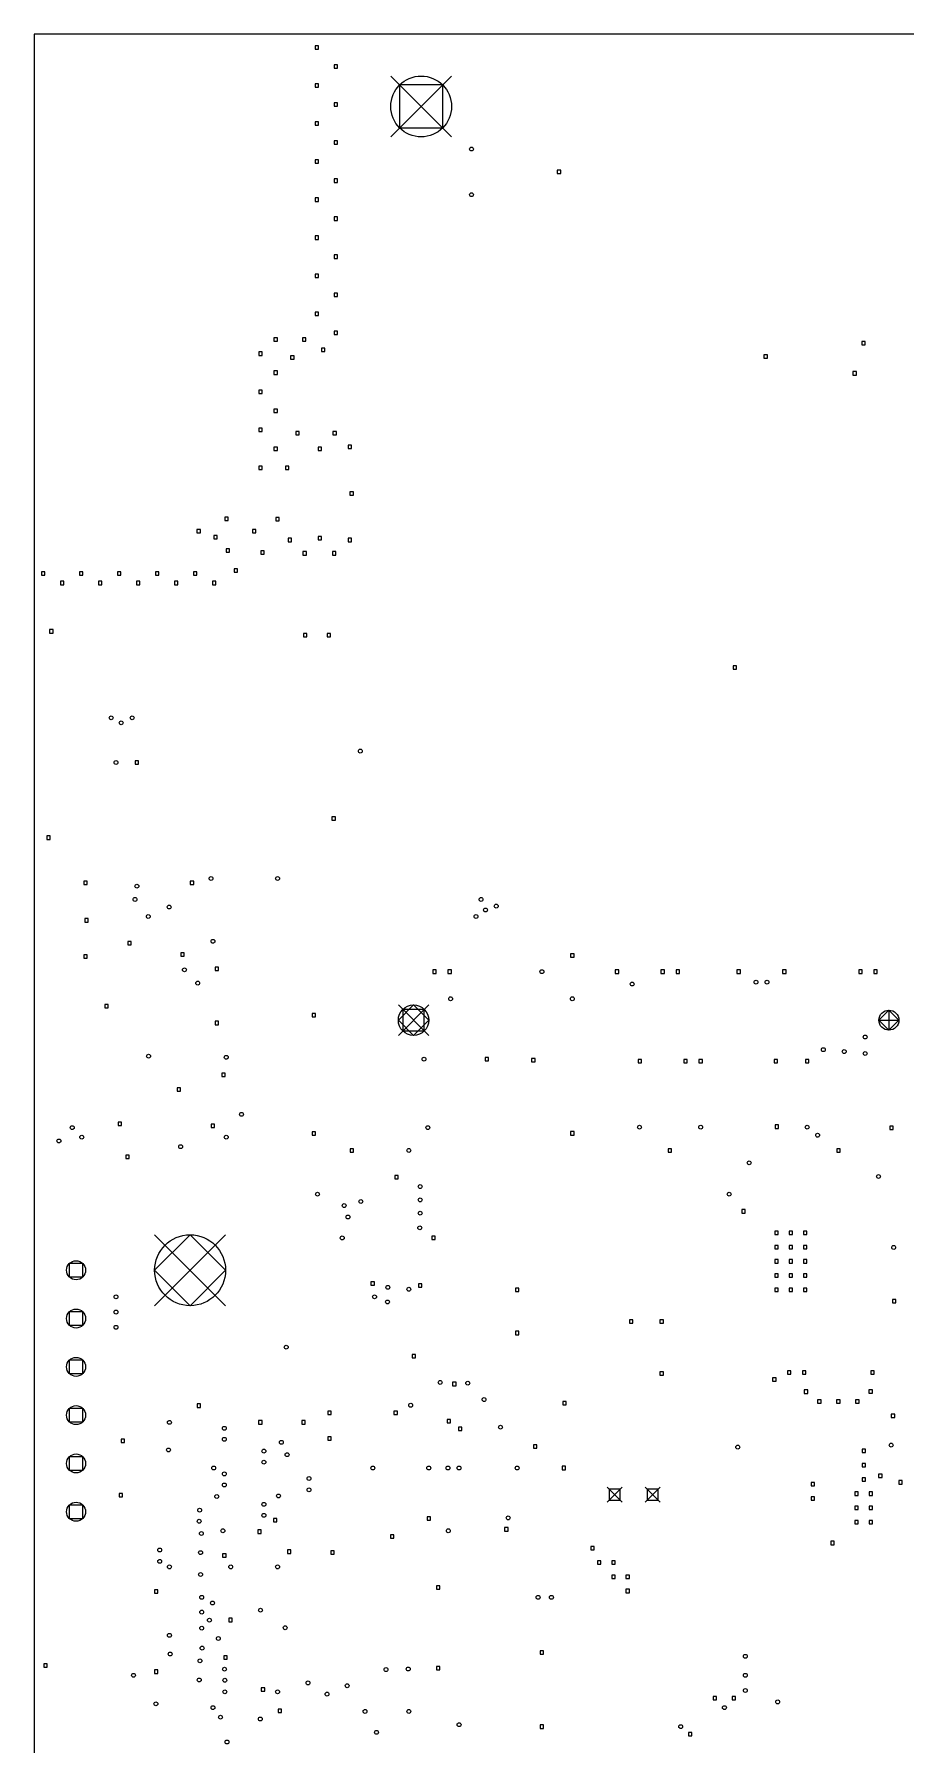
# Model space of a CAD drawing. Extents: x 56 to 177, y -369 to -58.
# Drawn here: x 60 to 105.8, y -148.5 to -58.5 of the extents above; entities that cross this region are included whole.
import ezdxf

# ---------------------------------------------------------------- set-up
doc = ezdxf.new("R2010")
doc.units = 0
doc.header["$MEASUREMENT"] = 0
doc.layers.add('BLACK', color=7, linetype='CONTINUOUS')

msp = doc.modelspace()

# ---------------------------------------------------------------- linework, layer by layer
at = {"layer": 'BLACK', "linetype": 'CONTINUOUS'}
for p, q in [((116.85, -58.5), (60, -58.5)), ((60, -58.5), (60, -232.8)), ((74.9498, -59.1102), (74.7702, -59.1102)), ((74.7702, -59.1102), (74.7702, -59.2898)), ((74.7702, -59.2898), (74.9498, -59.2898)), ((74.9498, -59.2898), (74.9498, -59.1102)), ((75.9498, -60.1102), (75.7702, -60.1102)), ((75.7702, -60.1102), (75.7702, -60.2898)), ((75.9498, -60.2898), (75.9498, -60.1102)), ((74.9498, -61.1102), (74.7702, -61.1102)), ((74.7702, -61.1102), (74.7702, -61.2898)), ((74.9498, -61.2898), (74.9498, -61.1102)), ((75.7702, -60.2898), (75.9498, -60.2898)), ((78.75, -60.7), (81.95, -63.9)), ((81.95, -60.7), (78.75, -63.9)), ((81.4814, -61.1686), (79.2186, -61.1686)), ((79.2186, -61.1686), (79.2186, -63.4314)), ((81.4814, -63.4314), (81.4814, -61.1686)), ((74.7702, -61.2898), (74.9498, -61.2898)), ((75.9498, -62.1102), (75.7702, -62.1102)), ((75.7702, -62.1102), (75.7702, -62.2898)), ((75.7702, -62.2898), (75.9498, -62.2898)), ((75.9498, -62.2898), (75.9498, -62.1102)), ((74.9498, -63.1102), (74.7702, -63.1102)), ((74.7702, -63.1102), (74.7702, -63.2898)), ((74.7702, -63.2898), (74.9498, -63.2898)), ((74.9498, -63.2898), (74.9498, -63.1102)), ((79.2186, -63.4314), (81.4814, -63.4314)), ((75.9498, -64.1102), (75.7702, -64.1102)), ((75.7702, -64.1102), (75.7702, -64.2898)), ((75.7702, -64.2898), (75.9498, -64.2898)), ((75.9498, -64.2898), (75.9498, -64.1102)), ((74.9498, -65.1102), (74.7702, -65.1102)), ((74.7702, -65.1102), (74.7702, -65.2898)), ((74.7702, -65.2898), (74.9498, -65.2898)), ((74.9498, -65.2898), (74.9498, -65.1102)), ((87.6898, -65.6502), (87.5102, -65.6502)), ((87.5102, -65.6502), (87.5102, -65.8298)), ((87.6898, -65.8298), (87.6898, -65.6502)), ((75.9498, -66.1102), (75.7702, -66.1102)), ((75.7702, -66.1102), (75.7702, -66.2898)), ((75.7702, -66.2898), (75.9498, -66.2898)), ((75.9498, -66.2898), (75.9498, -66.1102)), ((87.5102, -65.8298), (87.6898, -65.8298)), ((74.9498, -67.1102), (74.7702, -67.1102)), ((74.7702, -67.1102), (74.7702, -67.2898)), ((74.7702, -67.2898), (74.9498, -67.2898)), ((74.9498, -67.2898), (74.9498, -67.1102)), ((75.9498, -68.1102), (75.7702, -68.1102)), ((75.7702, -68.1102), (75.7702, -68.2898)), ((75.7702, -68.2898), (75.9498, -68.2898)), ((75.9498, -68.2898), (75.9498, -68.1102)), ((74.9498, -69.1102), (74.7702, -69.1102)), ((74.7702, -69.1102), (74.7702, -69.2898)), ((74.9498, -69.2898), (74.9498, -69.1102)), ((74.7702, -69.2898), (74.9498, -69.2898)), ((75.9498, -70.1102), (75.7702, -70.1102)), ((75.7702, -70.1102), (75.7702, -70.2898)), ((75.9498, -70.2898), (75.9498, -70.1102)), ((75.7702, -70.2898), (75.9498, -70.2898)), ((74.9498, -71.1102), (74.7702, -71.1102)), ((74.7702, -71.1102), (74.7702, -71.2898)), ((74.7702, -71.2898), (74.9498, -71.2898)), ((74.9498, -71.2898), (74.9498, -71.1102)), ((75.9498, -72.1102), (75.7702, -72.1102)), ((75.7702, -72.1102), (75.7702, -72.2898)), ((75.7702, -72.2898), (75.9498, -72.2898)), ((75.9498, -72.2898), (75.9498, -72.1102)), ((74.9498, -73.1102), (74.7702, -73.1102)), ((74.7702, -73.1102), (74.7702, -73.2898)), ((74.7702, -73.2898), (74.9498, -73.2898)), ((74.9498, -73.2898), (74.9498, -73.1102)), ((72.7898, -74.4702), (72.6102, -74.4702)), ((72.6102, -74.4702), (72.6102, -74.6498)), ((72.6102, -74.6498), (72.7898, -74.6498)), ((72.7898, -74.6498), (72.7898, -74.4702)), ((74.2898, -74.4702), (74.1102, -74.4702)), ((74.1102, -74.4702), (74.1102, -74.6498)), ((74.1102, -74.6498), (74.2898, -74.6498)), ((74.2898, -74.6498), (74.2898, -74.4702)), ((75.9498, -74.1102), (75.7702, -74.1102)), ((75.7702, -74.1102), (75.7702, -74.2898)), ((75.7702, -74.2898), (75.9498, -74.2898)), ((75.9498, -74.2898), (75.9498, -74.1102)), ((103.702, -74.6602), (103.523, -74.6602)), ((103.523, -74.6602), (103.523, -74.8398)), ((103.702, -74.8398), (103.702, -74.6602)), ((71.9898, -75.2102), (71.8102, -75.2102)), ((71.8102, -75.2102), (71.8102, -75.3898)), ((71.8102, -75.3898), (71.9898, -75.3898)), ((71.9898, -75.3898), (71.9898, -75.2102)), ((73.6648, -75.4102), (73.4852, -75.4102)), ((73.4852, -75.4102), (73.4852, -75.5898)), ((73.6648, -75.5898), (73.6648, -75.4102)), ((75.2898, -75.0102), (75.1102, -75.0102)), ((75.1102, -75.0102), (75.1102, -75.1898)), ((75.1102, -75.1898), (75.2898, -75.1898)), ((75.2898, -75.1898), (75.2898, -75.0102)), ((98.5598, -75.3602), (98.3802, -75.3602)), ((98.3802, -75.3602), (98.3802, -75.5398)), ((98.3802, -75.5398), (98.5598, -75.5398)), ((98.5598, -75.5398), (98.5598, -75.3602)), ((103.523, -74.8398), (103.702, -74.8398)), ((72.7898, -76.2102), (72.6102, -76.2102)), ((72.6102, -76.2102), (72.6102, -76.3898)), ((72.6102, -76.3898), (72.7898, -76.3898)), ((72.7898, -76.3898), (72.7898, -76.2102)), ((73.4852, -75.5898), (73.6648, -75.5898)), ((103.24, -76.2427), (103.06, -76.2427)), ((103.06, -76.2427), (103.06, -76.4223)), ((103.06, -76.4223), (103.24, -76.4223)), ((103.24, -76.4223), (103.24, -76.2427)), ((71.9898, -77.2102), (71.8102, -77.2102)), ((71.8102, -77.2102), (71.8102, -77.3898)), ((71.9898, -77.3898), (71.9898, -77.2102)), ((71.8102, -77.3898), (71.9898, -77.3898)), ((72.7898, -78.2102), (72.6102, -78.2102)), ((72.6102, -78.2102), (72.6102, -78.3898)), ((72.7898, -78.3898), (72.7898, -78.2102)), ((72.6102, -78.3898), (72.7898, -78.3898)), ((71.9898, -79.2102), (71.8102, -79.2102)), ((71.8102, -79.2102), (71.8102, -79.3898)), ((71.8102, -79.3898), (71.9898, -79.3898)), ((71.9898, -79.3898), (71.9898, -79.2102)), ((73.9398, -79.3852), (73.7602, -79.3852)), ((73.7602, -79.3852), (73.7602, -79.5648)), ((73.7602, -79.5648), (73.9398, -79.5648)), ((73.9398, -79.5648), (73.9398, -79.3852)), ((75.8898, -79.3852), (75.7102, -79.3852)), ((75.7102, -79.3852), (75.7102, -79.5648)), ((75.7102, -79.5648), (75.8898, -79.5648)), ((75.8898, -79.5648), (75.8898, -79.3852)), ((72.7898, -80.2102), (72.6102, -80.2102)), ((72.6102, -80.2102), (72.6102, -80.3898)), ((72.6102, -80.3898), (72.7898, -80.3898)), ((72.7898, -80.3898), (72.7898, -80.2102)), ((75.1148, -80.2102), (74.9352, -80.2102)), ((74.9352, -80.2102), (74.9352, -80.3898)), ((74.9352, -80.3898), (75.1148, -80.3898)), ((75.1148, -80.3898), (75.1148, -80.2102)), ((76.6898, -80.1102), (76.5102, -80.1102)), ((76.5102, -80.1102), (76.5102, -80.2898)), ((76.5102, -80.2898), (76.6898, -80.2898)), ((76.6898, -80.2898), (76.6898, -80.1102)), ((71.9898, -81.2102), (71.8102, -81.2102)), ((71.8102, -81.2102), (71.8102, -81.3898)), ((71.8102, -81.3898), (71.9898, -81.3898)), ((71.9898, -81.3898), (71.9898, -81.2102)), ((73.3898, -81.2102), (73.2102, -81.2102)), ((73.2102, -81.2102), (73.2102, -81.3898)), ((73.2102, -81.3898), (73.3898, -81.3898)), ((73.3898, -81.3898), (73.3898, -81.2102)), ((76.7848, -82.5602), (76.6052, -82.5602)), ((76.6052, -82.5602), (76.6052, -82.7398)), ((76.6052, -82.7398), (76.7848, -82.7398)), ((76.7848, -82.7398), (76.7848, -82.5602)), ((68.7398, -84.5472), (68.5602, -84.5472)), ((68.5602, -84.5472), (68.5602, -84.7268)), ((68.7398, -84.7268), (68.7398, -84.5472)), ((70.1998, -83.8972), (70.0202, -83.8972)), ((70.0202, -83.8972), (70.0202, -84.0768)), ((70.0202, -84.0768), (70.1998, -84.0768)), ((70.1998, -84.0768), (70.1998, -83.8972)), ((71.6598, -84.5472), (71.4802, -84.5472)), ((71.4802, -84.5472), (71.4802, -84.7268)), ((71.6598, -84.7268), (71.6598, -84.5472)), ((72.8898, -83.9102), (72.7102, -83.9102)), ((72.7102, -83.9102), (72.7102, -84.0898)), ((72.7102, -84.0898), (72.8898, -84.0898)), ((72.8898, -84.0898), (72.8898, -83.9102)), ((68.5602, -84.7268), (68.7398, -84.7268)), ((69.6248, -84.8602), (69.4452, -84.8602)), ((69.4452, -84.8602), (69.4452, -85.0398)), ((69.4452, -85.0398), (69.6248, -85.0398)), ((69.6248, -85.0398), (69.6248, -84.8602)), ((71.4802, -84.7268), (71.6598, -84.7268)), ((73.5398, -85.0102), (73.3602, -85.0102)), ((73.3602, -85.0102), (73.3602, -85.1898)), ((73.3602, -85.1898), (73.5398, -85.1898)), ((73.5398, -85.1898), (73.5398, -85.0102)), ((75.1148, -84.9102), (74.9352, -84.9102)), ((74.9352, -84.9102), (74.9352, -85.0898)), ((74.9352, -85.0898), (75.1148, -85.0898)), ((75.1148, -85.0898), (75.1148, -84.9102)), ((76.6898, -85.0102), (76.5102, -85.0102)), ((76.5102, -85.0102), (76.5102, -85.1898)), ((76.5102, -85.1898), (76.6898, -85.1898)), ((76.6898, -85.1898), (76.6898, -85.0102)), ((70.2748, -85.5602), (70.0952, -85.5602)), ((70.0952, -85.5602), (70.0952, -85.7398)), ((70.0952, -85.7398), (70.2748, -85.7398)), ((70.2748, -85.7398), (70.2748, -85.5602)), ((72.0998, -85.6702), (71.9202, -85.6702)), ((71.9202, -85.6702), (71.9202, -85.8498)), ((71.9202, -85.8498), (72.0998, -85.8498)), ((72.0998, -85.8498), (72.0998, -85.6702)), ((74.3148, -85.7102), (74.1352, -85.7102)), ((74.1352, -85.7102), (74.1352, -85.8898)), ((74.1352, -85.8898), (74.3148, -85.8898)), ((74.3148, -85.8898), (74.3148, -85.7102)), ((75.8648, -85.7102), (75.6852, -85.7102)), ((75.6852, -85.7102), (75.6852, -85.8898)), ((75.6852, -85.8898), (75.8648, -85.8898)), ((75.8648, -85.8898), (75.8648, -85.7102)), ((60.5598, -86.7702), (60.3802, -86.7702)), ((60.3802, -86.7702), (60.3802, -86.9498)), ((60.3802, -86.9498), (60.5598, -86.9498)), ((60.5598, -86.9498), (60.5598, -86.7702)), ((62.5598, -86.7702), (62.3802, -86.7702)), ((62.3802, -86.7702), (62.3802, -86.9498)), ((62.3802, -86.9498), (62.5598, -86.9498)), ((62.5598, -86.9498), (62.5598, -86.7702)), ((64.5598, -86.7702), (64.3802, -86.7702)), ((64.3802, -86.7702), (64.3802, -86.9498)), ((64.3802, -86.9498), (64.5598, -86.9498)), ((64.5598, -86.9498), (64.5598, -86.7702)), ((66.5598, -86.7702), (66.3802, -86.7702)), ((66.3802, -86.7702), (66.3802, -86.9498)), ((66.3802, -86.9498), (66.5598, -86.9498)), ((66.5598, -86.9498), (66.5598, -86.7702)), ((68.5598, -86.7702), (68.3802, -86.7702)), ((68.3802, -86.7702), (68.3802, -86.9498)), ((68.3802, -86.9498), (68.5598, -86.9498)), ((68.5598, -86.9498), (68.5598, -86.7702)), ((70.6898, -86.6102), (70.5102, -86.6102)), ((70.5102, -86.6102), (70.5102, -86.7898)), ((70.5102, -86.7898), (70.6898, -86.7898)), ((70.6898, -86.7898), (70.6898, -86.6102)), ((61.5598, -87.2702), (61.3802, -87.2702)), ((61.3802, -87.2702), (61.3802, -87.4498)), ((61.3802, -87.4498), (61.5598, -87.4498)), ((61.5598, -87.4498), (61.5598, -87.2702)), ((63.5598, -87.2702), (63.3802, -87.2702)), ((63.3802, -87.2702), (63.3802, -87.4498)), ((63.3802, -87.4498), (63.5598, -87.4498)), ((63.5598, -87.4498), (63.5598, -87.2702)), ((65.5598, -87.2702), (65.3802, -87.2702)), ((65.3802, -87.2702), (65.3802, -87.4498)), ((65.3802, -87.4498), (65.5598, -87.4498)), ((65.5598, -87.4498), (65.5598, -87.2702)), ((67.5598, -87.2702), (67.3802, -87.2702)), ((67.3802, -87.2702), (67.3802, -87.4498)), ((67.3802, -87.4498), (67.5598, -87.4498)), ((67.5598, -87.4498), (67.5598, -87.2702)), ((69.5598, -87.2702), (69.3802, -87.2702)), ((69.3802, -87.2702), (69.3802, -87.4498)), ((69.3802, -87.4498), (69.5598, -87.4498)), ((69.5598, -87.4498), (69.5598, -87.2702)), ((60.9898, -89.8102), (60.8102, -89.8102)), ((60.8102, -89.8102), (60.8102, -89.9898)), ((60.9898, -89.9898), (60.9898, -89.8102)), ((60.8102, -89.9898), (60.9898, -89.9898)), ((74.3398, -90.0102), (74.1602, -90.0102)), ((74.1602, -90.0102), (74.1602, -90.1898)), ((74.1602, -90.1898), (74.3398, -90.1898)), ((74.3398, -90.1898), (74.3398, -90.0102)), ((75.5898, -90.0102), (75.4102, -90.0102)), ((75.4102, -90.0102), (75.4102, -90.1898)), ((75.4102, -90.1898), (75.5898, -90.1898)), ((75.5898, -90.1898), (75.5898, -90.0102)), ((96.9398, -91.7102), (96.7602, -91.7102)), ((96.7602, -91.7102), (96.7602, -91.8898)), ((96.9398, -91.8898), (96.9398, -91.7102)), ((96.7602, -91.8898), (96.9398, -91.8898)), ((65.4898, -96.7102), (65.3102, -96.7102)), ((65.3102, -96.7102), (65.3102, -96.8898)), ((65.3102, -96.8898), (65.4898, -96.8898)), ((65.4898, -96.8898), (65.4898, -96.7102)), ((75.8398, -99.6602), (75.6602, -99.6602)), ((75.6602, -99.6602), (75.6602, -99.8398)), ((75.6602, -99.8398), (75.8398, -99.8398)), ((75.8398, -99.8398), (75.8398, -99.6602)), ((60.8398, -100.66), (60.6602, -100.66)), ((60.6602, -100.66), (60.6602, -100.84)), ((60.8398, -100.84), (60.8398, -100.66)), ((60.6602, -100.84), (60.8398, -100.84)), ((62.7898, -103.039), (62.6102, -103.039)), ((62.6102, -103.039), (62.6102, -103.218)), ((62.6102, -103.218), (62.7898, -103.218)), ((62.7898, -103.218), (62.7898, -103.039)), ((68.3898, -103.039), (68.2102, -103.039)), ((68.2102, -103.039), (68.2102, -103.218)), ((68.2102, -103.218), (68.3898, -103.218)), ((68.3898, -103.218), (68.3898, -103.039)), ((62.8398, -105.01), (62.6602, -105.01)), ((62.6602, -105.01), (62.6602, -105.19)), ((62.6602, -105.19), (62.8398, -105.19)), ((62.8398, -105.19), (62.8398, -105.01)), ((62.7898, -106.91), (62.6102, -106.91)), ((62.6102, -106.91), (62.6102, -107.09)), ((62.7898, -107.09), (62.7898, -106.91)), ((65.1048, -106.21), (64.9252, -106.21)), ((64.9252, -106.21), (64.9252, -106.39)), ((64.9252, -106.39), (65.1048, -106.39)), ((65.1048, -106.39), (65.1048, -106.21)), ((67.8898, -106.81), (67.7102, -106.81)), ((67.7102, -106.81), (67.7102, -106.99)), ((67.7102, -106.99), (67.8898, -106.99)), ((67.8898, -106.99), (67.8898, -106.81)), ((88.3898, -106.863), (88.2102, -106.863)), ((88.2102, -106.863), (88.2102, -107.043)), ((88.2102, -107.043), (88.3898, -107.043)), ((88.3898, -107.043), (88.3898, -106.863)), ((62.6102, -107.09), (62.7898, -107.09)), ((69.6898, -107.56), (69.5102, -107.56)), ((69.5102, -107.56), (69.5102, -107.74)), ((69.5102, -107.74), (69.6898, -107.74)), ((69.6898, -107.74), (69.6898, -107.56)), ((81.1398, -107.71), (80.9602, -107.71)), ((80.9602, -107.71), (80.9602, -107.89)), ((80.9602, -107.89), (81.1398, -107.89)), ((81.1398, -107.89), (81.1398, -107.71)), ((81.9398, -107.71), (81.7602, -107.71)), ((81.7602, -107.71), (81.7602, -107.89)), ((81.7602, -107.89), (81.9398, -107.89)), ((81.9398, -107.89), (81.9398, -107.71)), ((90.7398, -107.71), (90.5602, -107.71)), ((90.5602, -107.71), (90.5602, -107.89)), ((90.5602, -107.89), (90.7398, -107.89)), ((90.7398, -107.89), (90.7398, -107.71)), ((93.1398, -107.71), (92.9602, -107.71)), ((92.9602, -107.71), (92.9602, -107.89)), ((92.9602, -107.89), (93.1398, -107.89)), ((93.1398, -107.89), (93.1398, -107.71)), ((93.9398, -107.71), (93.7602, -107.71)), ((93.7602, -107.71), (93.7602, -107.89)), ((93.7602, -107.89), (93.9398, -107.89)), ((93.9398, -107.89), (93.9398, -107.71)), ((97.1398, -107.71), (96.9602, -107.71)), ((96.9602, -107.71), (96.9602, -107.89)), ((96.9602, -107.89), (97.1398, -107.89)), ((97.1398, -107.89), (97.1398, -107.71)), ((99.5398, -107.71), (99.3602, -107.71)), ((99.3602, -107.71), (99.3602, -107.89)), ((99.3602, -107.89), (99.5398, -107.89)), ((99.5398, -107.89), (99.5398, -107.71)), ((103.54, -107.71), (103.36, -107.71)), ((103.36, -107.71), (103.36, -107.89)), ((103.36, -107.89), (103.54, -107.89)), ((103.54, -107.89), (103.54, -107.71)), ((104.34, -107.71), (104.16, -107.71)), ((104.16, -107.71), (104.16, -107.89)), ((104.16, -107.89), (104.34, -107.89)), ((104.34, -107.89), (104.34, -107.71)), ((63.8898, -109.525), (63.7102, -109.525)), ((63.7102, -109.525), (63.7102, -109.705)), ((63.7102, -109.705), (63.8898, -109.705)), ((63.8898, -109.705), (63.8898, -109.525)), ((79.15, -109.55), (80.75, -111.15)), ((80.75, -109.55), (79.15, -111.15)), ((79.95, -109.55), (79.15, -110.35)), ((80.75, -110.35), (79.95, -109.55)), ((69.6898, -110.41), (69.5102, -110.41)), ((69.5102, -110.41), (69.5102, -110.59)), ((69.5102, -110.59), (69.6898, -110.59)), ((69.6898, -110.59), (69.6898, -110.41)), ((74.7898, -109.998), (74.6102, -109.998)), ((74.6102, -109.998), (74.6102, -110.177)), ((74.6102, -110.177), (74.7898, -110.177)), ((74.7898, -110.177), (74.7898, -109.998)), ((79.15, -110.35), (79.95, -111.15)), ((80.5157, -109.784), (79.3843, -109.784)), ((79.3843, -109.784), (79.3843, -110.916)), ((79.95, -111.15), (80.75, -110.35)), ((80.5157, -110.916), (80.5157, -109.784)), ((104.95, -109.825), (104.425, -110.35)), ((104.425, -110.35), (105.475, -110.35)), ((104.425, -110.35), (104.95, -110.875)), ((104.95, -109.825), (104.95, -110.875)), ((105.475, -110.35), (104.95, -109.825)), ((104.95, -110.875), (105.475, -110.35)), ((79.3843, -110.916), (80.5157, -110.916)), ((83.8898, -112.31), (83.7102, -112.31)), ((83.7102, -112.31), (83.7102, -112.49)), ((83.8898, -112.49), (83.8898, -112.31)), ((86.3398, -112.36), (86.1602, -112.36)), ((86.1602, -112.36), (86.1602, -112.54)), ((86.3398, -112.54), (86.3398, -112.36)), ((91.9398, -112.41), (91.7602, -112.41)), ((91.7602, -112.41), (91.7602, -112.59)), ((91.9398, -112.59), (91.9398, -112.41)), ((94.3398, -112.41), (94.1602, -112.41)), ((94.1602, -112.41), (94.1602, -112.59)), ((94.3398, -112.59), (94.3398, -112.41)), ((95.1398, -112.41), (94.9602, -112.41)), ((94.9602, -112.41), (94.9602, -112.59)), ((95.1398, -112.59), (95.1398, -112.41)), ((99.0898, -112.41), (98.9102, -112.41)), ((98.9102, -112.41), (98.9102, -112.59)), ((99.0898, -112.59), (99.0898, -112.41)), ((100.74, -112.41), (100.56, -112.41)), ((100.56, -112.41), (100.56, -112.59)), ((100.74, -112.59), (100.74, -112.41)), ((70.0464, -113.129), (69.8668, -113.129)), ((69.8668, -113.129), (69.8668, -113.308)), ((69.8668, -113.308), (70.0464, -113.308)), ((70.0464, -113.308), (70.0464, -113.129)), ((83.7102, -112.49), (83.8898, -112.49)), ((86.1602, -112.54), (86.3398, -112.54)), ((91.7602, -112.59), (91.9398, -112.59)), ((94.1602, -112.59), (94.3398, -112.59)), ((94.9602, -112.59), (95.1398, -112.59)), ((98.9102, -112.59), (99.0898, -112.59)), ((100.56, -112.59), (100.74, -112.59)), ((67.6898, -113.91), (67.5102, -113.91)), ((67.5102, -113.91), (67.5102, -114.09)), ((67.5102, -114.09), (67.6898, -114.09)), ((67.6898, -114.09), (67.6898, -113.91)), ((64.5898, -115.71), (64.4102, -115.71)), ((64.4102, -115.71), (64.4102, -115.89)), ((64.4102, -115.89), (64.5898, -115.89)), ((64.5898, -115.89), (64.5898, -115.71)), ((69.4898, -115.81), (69.3102, -115.81)), ((69.3102, -115.81), (69.3102, -115.99)), ((69.3102, -115.99), (69.4898, -115.99)), ((69.4898, -115.99), (69.4898, -115.81)), ((99.1398, -115.86), (98.9602, -115.86)), ((98.9602, -115.86), (98.9602, -116.04)), ((98.9602, -116.04), (99.1398, -116.04)), ((99.1398, -116.04), (99.1398, -115.86)), ((105.175, -115.925), (104.995, -115.925)), ((104.995, -115.925), (104.995, -116.105)), ((105.175, -116.105), (105.175, -115.925)), ((74.7898, -116.223), (74.6102, -116.223)), ((74.6102, -116.223), (74.6102, -116.402)), ((74.6102, -116.402), (74.7898, -116.402)), ((74.7898, -116.402), (74.7898, -116.223)), ((88.3898, -116.21), (88.2102, -116.21)), ((88.2102, -116.21), (88.2102, -116.39)), ((88.2102, -116.39), (88.3898, -116.39)), ((88.3898, -116.39), (88.3898, -116.21)), ((104.995, -116.105), (105.175, -116.105)), ((64.9998, -117.448), (64.8202, -117.448)), ((64.8202, -117.448), (64.8202, -117.627)), ((64.8202, -117.627), (64.9998, -117.627)), ((64.9998, -117.627), (64.9998, -117.448)), ((76.7898, -117.11), (76.6102, -117.11)), ((76.6102, -117.11), (76.6102, -117.29)), ((76.6102, -117.29), (76.7898, -117.29)), ((76.7898, -117.29), (76.7898, -117.11)), ((93.5198, -117.11), (93.3402, -117.11)), ((93.3402, -117.11), (93.3402, -117.29)), ((93.3402, -117.29), (93.5198, -117.29)), ((93.5198, -117.29), (93.5198, -117.11)), ((102.39, -117.11), (102.21, -117.11)), ((102.21, -117.11), (102.21, -117.29)), ((102.39, -117.11), (102.21, -117.11)), ((102.21, -117.11), (102.21, -117.29)), ((102.21, -117.29), (102.39, -117.29)), ((102.21, -117.29), (102.39, -117.29)), ((102.39, -117.29), (102.39, -117.11)), ((102.39, -117.29), (102.39, -117.11)), ((79.1398, -118.51), (78.9602, -118.51)), ((78.9602, -118.51), (78.9602, -118.69)), ((78.9602, -118.69), (79.1398, -118.69)), ((79.1398, -118.69), (79.1398, -118.51)), ((97.3898, -120.31), (97.2102, -120.31)), ((97.2102, -120.31), (97.2102, -120.49)), ((97.2102, -120.49), (97.3898, -120.49)), ((97.3898, -120.49), (97.3898, -120.31)), ((66.335, -121.635), (70.065, -125.365)), ((70.065, -121.635), (66.335, -125.365)), ((68.2, -121.635), (66.335, -123.5)), ((70.065, -123.5), (68.2, -121.635)), ((81.0898, -121.71), (80.9102, -121.71)), ((80.9102, -121.71), (80.9102, -121.89)), ((80.9102, -121.89), (81.0898, -121.89)), ((81.0898, -121.89), (81.0898, -121.71)), ((99.1298, -121.443), (98.9502, -121.443)), ((98.9502, -121.443), (98.9502, -121.622)), ((98.9502, -121.622), (99.1298, -121.622)), ((99.1298, -122.193), (98.9502, -122.193)), ((98.9502, -122.193), (98.9502, -122.372)), ((99.1298, -121.622), (99.1298, -121.443)), ((99.1298, -122.372), (99.1298, -122.193)), ((99.8798, -121.443), (99.7002, -121.443)), ((99.7002, -121.443), (99.7002, -121.622)), ((99.7002, -121.622), (99.8798, -121.622)), ((99.8798, -122.193), (99.7002, -122.193)), ((99.7002, -122.193), (99.7002, -122.372)), ((99.8798, -121.622), (99.8798, -121.443)), ((99.8798, -122.372), (99.8798, -122.193)), ((100.63, -121.443), (100.45, -121.443)), ((100.45, -121.443), (100.45, -121.622)), ((100.45, -121.622), (100.63, -121.622)), ((100.63, -122.193), (100.45, -122.193)), ((100.45, -122.193), (100.45, -122.372)), ((100.63, -121.622), (100.63, -121.443)), ((100.63, -122.372), (100.63, -122.193)), ((62.5536, -123.146), (61.8464, -123.146)), ((61.8464, -123.146), (61.8464, -123.854)), ((62.5536, -123.854), (62.5536, -123.146)), ((98.9502, -122.372), (99.1298, -122.372)), ((99.1298, -122.943), (98.9502, -122.943)), ((98.9502, -122.943), (98.9502, -123.122)), ((98.9502, -123.122), (99.1298, -123.122)), ((99.1298, -123.122), (99.1298, -122.943)), ((99.7002, -122.372), (99.8798, -122.372)), ((99.8798, -122.943), (99.7002, -122.943)), ((99.7002, -122.943), (99.7002, -123.122)), ((99.7002, -123.122), (99.8798, -123.122)), ((99.8798, -123.122), (99.8798, -122.943)), ((100.45, -122.372), (100.63, -122.372)), ((100.63, -122.943), (100.45, -122.943)), ((100.45, -122.943), (100.45, -123.122)), ((100.45, -123.122), (100.63, -123.122)), ((100.63, -123.122), (100.63, -122.943)), ((61.8464, -123.854), (62.5536, -123.854)), ((66.335, -123.5), (68.2, -125.365)), ((68.2, -125.365), (70.065, -123.5)), ((77.8898, -124.11), (77.7102, -124.11)), ((77.7102, -124.11), (77.7102, -124.29)), ((77.8898, -124.29), (77.8898, -124.11)), ((99.1298, -123.693), (98.9502, -123.693)), ((98.9502, -123.693), (98.9502, -123.872)), ((98.9502, -123.872), (99.1298, -123.872)), ((99.1298, -123.872), (99.1298, -123.693)), ((99.8798, -123.693), (99.7002, -123.693)), ((99.7002, -123.693), (99.7002, -123.872)), ((99.7002, -123.872), (99.8798, -123.872)), ((99.8798, -123.872), (99.8798, -123.693)), ((100.63, -123.693), (100.45, -123.693)), ((100.45, -123.693), (100.45, -123.872)), ((100.45, -123.872), (100.63, -123.872)), ((100.63, -123.872), (100.63, -123.693)), ((77.7102, -124.29), (77.8898, -124.29)), ((80.3898, -124.21), (80.2102, -124.21)), ((80.2102, -124.21), (80.2102, -124.39)), ((80.2102, -124.39), (80.3898, -124.39)), ((80.3898, -124.39), (80.3898, -124.21)), ((85.4898, -124.44), (85.3102, -124.44)), ((85.3102, -124.44), (85.3102, -124.62)), ((85.3102, -124.62), (85.4898, -124.62)), ((85.4898, -124.62), (85.4898, -124.44)), ((99.1298, -124.443), (98.9502, -124.443)), ((98.9502, -124.443), (98.9502, -124.622)), ((98.9502, -124.622), (99.1298, -124.622)), ((99.1298, -124.622), (99.1298, -124.443)), ((99.8798, -124.443), (99.7002, -124.443)), ((99.7002, -124.443), (99.7002, -124.622)), ((99.7002, -124.622), (99.8798, -124.622)), ((99.8798, -124.622), (99.8798, -124.443)), ((100.63, -124.443), (100.45, -124.443)), ((100.45, -124.443), (100.45, -124.622)), ((100.45, -124.622), (100.63, -124.622)), ((100.63, -124.622), (100.63, -124.443)), ((105.31, -125.03), (105.13, -125.03)), ((105.13, -125.03), (105.13, -125.21)), ((105.31, -125.21), (105.31, -125.03)), ((62.5536, -125.686), (61.8464, -125.686)), ((61.8464, -125.686), (61.8464, -126.394)), ((62.5536, -126.394), (62.5536, -125.686)), ((105.13, -125.21), (105.31, -125.21)), ((61.8464, -126.394), (62.5536, -126.394)), ((85.4898, -126.71), (85.3102, -126.71)), ((85.3102, -126.71), (85.3102, -126.89)), ((85.4898, -126.89), (85.4898, -126.71)), ((91.4898, -126.11), (91.3102, -126.11)), ((91.3102, -126.11), (91.3102, -126.29)), ((91.3102, -126.29), (91.4898, -126.29)), ((91.4898, -126.29), (91.4898, -126.11)), ((93.0898, -126.11), (92.9102, -126.11)), ((92.9102, -126.11), (92.9102, -126.29)), ((92.9102, -126.29), (93.0898, -126.29)), ((93.0898, -126.29), (93.0898, -126.11)), ((85.3102, -126.89), (85.4898, -126.89)), ((62.5536, -128.226), (61.8464, -128.226)), ((61.8464, -128.226), (61.8464, -128.934)), ((62.5536, -128.934), (62.5536, -128.226)), ((80.0523, -127.925), (79.8727, -127.925)), ((79.8727, -127.925), (79.8727, -128.105)), ((79.8727, -128.105), (80.0523, -128.105)), ((80.0523, -128.105), (80.0523, -127.925)), ((61.8464, -128.934), (62.5536, -128.934)), ((82.1831, -129.39), (82.0035, -129.39)), ((82.0035, -129.39), (82.0035, -129.57)), ((82.1831, -129.57), (82.1831, -129.39)), ((93.0898, -128.845), (92.9102, -128.845)), ((92.9102, -128.845), (92.9102, -129.025)), ((92.9102, -129.025), (93.0898, -129.025)), ((93.0898, -129.025), (93.0898, -128.845)), ((99.0148, -129.16), (98.8352, -129.16)), ((98.8352, -129.16), (98.8352, -129.34)), ((98.8352, -129.34), (99.0148, -129.34)), ((99.0148, -129.34), (99.0148, -129.16)), ((99.7898, -128.785), (99.6102, -128.785)), ((99.6102, -128.785), (99.6102, -128.965)), ((99.6102, -128.965), (99.7898, -128.965)), ((99.7898, -128.965), (99.7898, -128.785)), ((100.58, -128.793), (100.4, -128.793)), ((100.4, -128.793), (100.4, -128.972)), ((100.4, -128.972), (100.58, -128.972)), ((100.58, -128.972), (100.58, -128.793)), ((104.18, -128.793), (104, -128.793)), ((104, -128.793), (104, -128.972)), ((104, -128.972), (104.18, -128.972)), ((104.18, -128.972), (104.18, -128.793)), ((82.0035, -129.57), (82.1831, -129.57)), ((87.9828, -130.405), (87.8032, -130.405)), ((87.8032, -130.405), (87.8032, -130.584)), ((87.9828, -130.584), (87.9828, -130.405)), ((100.68, -129.795), (100.5, -129.795)), ((100.5, -129.795), (100.5, -129.974)), ((100.5, -129.974), (100.68, -129.974)), ((100.68, -129.974), (100.68, -129.795)), ((101.38, -130.31), (101.2, -130.31)), ((101.2, -130.31), (101.2, -130.49)), ((101.38, -130.49), (101.38, -130.31)), ((102.38, -130.31), (102.2, -130.31)), ((102.2, -130.31), (102.2, -130.49)), ((102.38, -130.49), (102.38, -130.31)), ((103.38, -130.31), (103.2, -130.31)), ((103.2, -130.31), (103.2, -130.49)), ((103.38, -130.49), (103.38, -130.31)), ((104.08, -129.793), (103.9, -129.793)), ((103.9, -129.793), (103.9, -129.972)), ((103.9, -129.972), (104.08, -129.972)), ((104.08, -129.972), (104.08, -129.793)), ((62.5536, -130.766), (61.8464, -130.766)), ((61.8464, -130.766), (61.8464, -131.474)), ((62.5536, -131.474), (62.5536, -130.766)), ((68.7498, -130.53), (68.5702, -130.53)), ((68.5702, -130.53), (68.5702, -130.71)), ((68.5702, -130.71), (68.7498, -130.71)), ((68.7498, -130.71), (68.7498, -130.53)), ((75.6223, -130.905), (75.4427, -130.905)), ((75.4427, -130.905), (75.4427, -131.085)), ((75.4427, -131.085), (75.6223, -131.085)), ((75.6223, -131.085), (75.6223, -130.905)), ((79.0973, -130.905), (78.9177, -130.905)), ((78.9177, -130.905), (78.9177, -131.085)), ((78.9177, -131.085), (79.0973, -131.085)), ((79.0973, -131.085), (79.0973, -130.905)), ((87.8032, -130.584), (87.9828, -130.584)), ((101.2, -130.49), (101.38, -130.49)), ((102.2, -130.49), (102.38, -130.49)), ((103.2, -130.49), (103.38, -130.49)), ((105.255, -131.06), (105.075, -131.06)), ((105.075, -131.06), (105.075, -131.24)), ((105.075, -131.24), (105.255, -131.24)), ((105.255, -131.24), (105.255, -131.06)), ((61.8464, -131.474), (62.5536, -131.474)), ((71.9798, -131.41), (71.8002, -131.41)), ((71.8002, -131.41), (71.8002, -131.59)), ((71.8002, -131.59), (71.9798, -131.59)), ((71.9798, -131.59), (71.9798, -131.41)), ((74.2498, -131.41), (74.0702, -131.41)), ((74.0702, -131.41), (74.0702, -131.59)), ((74.0702, -131.59), (74.2498, -131.59)), ((74.2498, -131.59), (74.2498, -131.41)), ((81.8898, -131.35), (81.7102, -131.35)), ((81.7102, -131.35), (81.7102, -131.53)), ((81.7102, -131.53), (81.8898, -131.53)), ((81.8898, -131.53), (81.8898, -131.35)), ((82.4898, -131.75), (82.3102, -131.75)), ((82.3102, -131.75), (82.3102, -131.93)), ((82.3102, -131.93), (82.4898, -131.93)), ((82.4898, -131.93), (82.4898, -131.75)), ((64.7498, -132.38), (64.5702, -132.38)), ((64.5702, -132.38), (64.5702, -132.56)), ((64.5702, -132.56), (64.7498, -132.56)), ((64.7498, -132.56), (64.7498, -132.38)), ((75.6223, -132.255), (75.4427, -132.255)), ((75.4427, -132.255), (75.4427, -132.435)), ((75.4427, -132.435), (75.6223, -132.435)), ((75.6223, -132.435), (75.6223, -132.255)), ((86.4348, -132.68), (86.2552, -132.68)), ((86.2552, -132.68), (86.2552, -132.859)), ((86.2552, -132.859), (86.4348, -132.859)), ((86.4348, -132.859), (86.4348, -132.68)), ((103.715, -132.91), (103.535, -132.91)), ((103.535, -132.91), (103.535, -133.09)), ((103.535, -133.09), (103.715, -133.09)), ((103.715, -133.09), (103.715, -132.91)), ((62.5536, -133.306), (61.8464, -133.306)), ((61.8464, -133.306), (61.8464, -134.014)), ((61.8464, -134.014), (62.5536, -134.014)), ((62.5536, -134.014), (62.5536, -133.306)), ((87.9498, -133.81), (87.7702, -133.81)), ((87.7702, -133.81), (87.7702, -133.99)), ((87.7702, -133.99), (87.9498, -133.99)), ((87.9498, -133.99), (87.9498, -133.81)), ((103.715, -133.66), (103.535, -133.66)), ((103.535, -133.66), (103.535, -133.84)), ((103.535, -133.84), (103.715, -133.84)), ((103.715, -133.84), (103.715, -133.66)), ((90.125, -134.9), (90.925, -135.7)), ((90.925, -134.9), (90.125, -135.7)), ((92.125, -134.9), (92.925, -135.7)), ((92.925, -134.9), (92.125, -135.7)), ((101.037, -134.66), (100.857, -134.66)), ((100.857, -134.66), (100.857, -134.84)), ((100.857, -134.84), (101.037, -134.84)), ((101.037, -134.84), (101.037, -134.66)), ((103.715, -134.41), (103.535, -134.41)), ((103.535, -134.41), (103.535, -134.59)), ((103.535, -134.59), (103.715, -134.59)), ((103.715, -134.59), (103.715, -134.41)), ((104.59, -134.225), (104.41, -134.225)), ((104.41, -134.225), (104.41, -134.405)), ((104.41, -134.405), (104.59, -134.405)), ((104.59, -134.405), (104.59, -134.225)), ((105.65, -134.565), (105.47, -134.565)), ((105.47, -134.565), (105.47, -134.745)), ((105.47, -134.745), (105.65, -134.745)), ((105.65, -134.745), (105.65, -134.565)), ((64.6398, -135.235), (64.4602, -135.235)), ((64.4602, -135.235), (64.4602, -135.415)), ((64.4602, -135.415), (64.6398, -135.415)), ((64.6398, -135.415), (64.6398, -135.235)), ((90.8078, -135.017), (90.2422, -135.017)), ((90.2422, -135.017), (90.2422, -135.583)), ((90.2422, -135.583), (90.8078, -135.583)), ((90.8078, -135.583), (90.8078, -135.017)), ((92.8078, -135.017), (92.2422, -135.017)), ((92.2422, -135.017), (92.2422, -135.583)), ((92.2422, -135.583), (92.8078, -135.583)), ((92.8078, -135.583), (92.8078, -135.017)), ((101.037, -135.41), (100.857, -135.41)), ((100.857, -135.41), (100.857, -135.59)), ((100.857, -135.59), (101.037, -135.59)), ((101.037, -135.59), (101.037, -135.41)), ((103.34, -135.16), (103.16, -135.16)), ((103.16, -135.16), (103.16, -135.34)), ((103.16, -135.34), (103.34, -135.34)), ((103.34, -135.34), (103.34, -135.16)), ((104.09, -135.16), (103.91, -135.16)), ((103.91, -135.16), (103.91, -135.34)), ((103.91, -135.34), (104.09, -135.34)), ((104.09, -135.34), (104.09, -135.16)), ((62.5536, -135.846), (61.8464, -135.846)), ((61.8464, -135.846), (61.8464, -136.554)), ((61.8464, -136.554), (62.5536, -136.554)), ((62.5536, -136.554), (62.5536, -135.846)), ((72.7603, -136.556), (72.5807, -136.556)), ((72.5807, -136.556), (72.5807, -136.735)), ((72.7603, -136.735), (72.7603, -136.556)), ((80.8398, -136.459), (80.6602, -136.459)), ((80.6602, -136.459), (80.6602, -136.638)), ((80.6602, -136.638), (80.8398, -136.638)), ((80.8398, -136.638), (80.8398, -136.459)), ((103.34, -135.91), (103.16, -135.91)), ((103.16, -135.91), (103.16, -136.09)), ((103.16, -136.09), (103.34, -136.09)), ((103.34, -136.66), (103.16, -136.66)), ((103.16, -136.66), (103.16, -136.84)), ((103.34, -136.09), (103.34, -135.91)), ((103.34, -136.84), (103.34, -136.66)), ((104.09, -135.91), (103.91, -135.91)), ((103.91, -135.91), (103.91, -136.09)), ((103.91, -136.09), (104.09, -136.09)), ((104.09, -136.66), (103.91, -136.66)), ((103.91, -136.66), (103.91, -136.84)), ((104.09, -136.09), (104.09, -135.91)), ((104.09, -136.84), (104.09, -136.66)), ((71.9398, -137.158), (71.7602, -137.158)), ((71.7602, -137.158), (71.7602, -137.338)), ((71.7602, -137.338), (71.9398, -137.338)), ((71.9398, -137.338), (71.9398, -137.158)), ((72.5807, -136.735), (72.7603, -136.735)), ((78.9198, -137.41), (78.7402, -137.41)), ((78.7402, -137.41), (78.7402, -137.59)), ((78.7402, -137.59), (78.9198, -137.59)), ((78.9198, -137.59), (78.9198, -137.41)), ((84.9177, -137.035), (84.7381, -137.035)), ((84.7381, -137.035), (84.7381, -137.214)), ((84.7381, -137.214), (84.9177, -137.214)), ((84.9177, -137.214), (84.9177, -137.035)), ((103.16, -136.84), (103.34, -136.84)), ((103.91, -136.84), (104.09, -136.84)), ((70.0898, -138.41), (69.9102, -138.41)), ((69.9102, -138.41), (69.9102, -138.59)), ((70.0898, -138.59), (70.0898, -138.41)), ((73.5048, -138.207), (73.3252, -138.207)), ((73.3252, -138.207), (73.3252, -138.387)), ((73.3252, -138.387), (73.5048, -138.387)), ((73.5048, -138.387), (73.5048, -138.207)), ((75.7737, -138.256), (75.5941, -138.256)), ((75.5941, -138.256), (75.5941, -138.436)), ((75.5941, -138.436), (75.7737, -138.436)), ((75.7737, -138.436), (75.7737, -138.256)), ((89.4523, -138.03), (89.2727, -138.03)), ((89.2727, -138.03), (89.2727, -138.21)), ((89.2727, -138.21), (89.4523, -138.21)), ((89.4523, -138.21), (89.4523, -138.03)), ((102.077, -137.755), (101.898, -137.755)), ((101.898, -137.755), (101.898, -137.935)), ((101.898, -137.935), (102.077, -137.935)), ((102.077, -137.935), (102.077, -137.755)), ((69.9102, -138.59), (70.0898, -138.59)), ((89.8023, -138.78), (89.6227, -138.78)), ((89.6227, -138.78), (89.6227, -138.96)), ((89.6227, -138.96), (89.8023, -138.96)), ((89.8023, -138.96), (89.8023, -138.78)), ((90.5523, -138.78), (90.3727, -138.78)), ((90.3727, -138.78), (90.3727, -138.96)), ((90.3727, -138.96), (90.5523, -138.96)), ((90.5523, -138.96), (90.5523, -138.78)), ((66.4998, -140.3), (66.3202, -140.3)), ((66.3202, -140.3), (66.3202, -140.48)), ((66.4998, -140.48), (66.4998, -140.3)), ((81.3398, -140.09), (81.1602, -140.09)), ((81.1602, -140.09), (81.1602, -140.27)), ((81.1602, -140.27), (81.3398, -140.27)), ((81.3398, -140.27), (81.3398, -140.09)), ((90.5523, -139.53), (90.3727, -139.53)), ((90.3727, -139.53), (90.3727, -139.71)), ((90.3727, -139.71), (90.5523, -139.71)), ((90.5523, -139.71), (90.5523, -139.53)), ((91.3023, -139.53), (91.1227, -139.53)), ((91.1227, -139.53), (91.1227, -139.71)), ((91.1227, -139.71), (91.3023, -139.71)), ((91.3023, -140.28), (91.1227, -140.28)), ((91.1227, -140.28), (91.1227, -140.46)), ((91.3023, -139.71), (91.3023, -139.53)), ((91.3023, -140.46), (91.3023, -140.28)), ((66.3202, -140.48), (66.4998, -140.48)), ((91.1227, -140.46), (91.3023, -140.46)), ((70.4167, -141.803), (70.2371, -141.803)), ((70.2371, -141.803), (70.2371, -141.983)), ((70.2371, -141.983), (70.4167, -141.983)), ((70.4167, -141.983), (70.4167, -141.803)), ((70.1475, -143.779), (69.9679, -143.779)), ((69.9679, -143.779), (69.9679, -143.958)), ((70.1475, -143.958), (70.1475, -143.779)), ((86.7898, -143.51), (86.6102, -143.51)), ((86.6102, -143.51), (86.6102, -143.69)), ((86.6102, -143.69), (86.7898, -143.69)), ((86.7898, -143.69), (86.7898, -143.51)), ((60.6898, -144.195), (60.5102, -144.195)), ((60.5102, -144.195), (60.5102, -144.375)), ((60.5102, -144.375), (60.6898, -144.375)), ((60.6898, -144.375), (60.6898, -144.195)), ((66.4998, -144.52), (66.3202, -144.52)), ((66.3202, -144.52), (66.3202, -144.7)), ((66.3202, -144.7), (66.4998, -144.7)), ((66.4998, -144.7), (66.4998, -144.52)), ((69.9679, -143.958), (70.1475, -143.958)), ((81.3398, -144.33), (81.1602, -144.33)), ((81.1602, -144.33), (81.1602, -144.51)), ((81.1602, -144.51), (81.3398, -144.51)), ((81.3398, -144.51), (81.3398, -144.33)), ((72.1232, -145.455), (71.9436, -145.455)), ((71.9436, -145.455), (71.9436, -145.634)), ((71.9436, -145.634), (72.1232, -145.634)), ((72.1232, -145.634), (72.1232, -145.455)), ((73.0016, -146.581), (72.822, -146.581)), ((72.822, -146.581), (72.822, -146.761)), ((73.0016, -146.761), (73.0016, -146.581)), ((95.8898, -145.91), (95.7102, -145.91)), ((95.7102, -145.91), (95.7102, -146.09)), ((95.7102, -146.09), (95.8898, -146.09)), ((95.8898, -146.09), (95.8898, -145.91)), ((96.8898, -145.91), (96.7102, -145.91)), ((96.7102, -145.91), (96.7102, -146.09)), ((96.7102, -146.09), (96.8898, -146.09)), ((96.8898, -146.09), (96.8898, -145.91)), ((72.822, -146.761), (73.0016, -146.761)), ((86.7898, -147.41), (86.6102, -147.41)), ((86.6102, -147.41), (86.6102, -147.59)), ((86.7898, -147.59), (86.7898, -147.41)), ((86.6102, -147.59), (86.7898, -147.59)), ((94.5898, -147.81), (94.4102, -147.81)), ((94.4102, -147.81), (94.4102, -147.99)), ((94.4102, -147.99), (94.5898, -147.99)), ((94.5898, -147.99), (94.5898, -147.81))]:
    msp.add_line(p, q, dxfattribs=at)
at = {"layer": 'BLACK'}
for centre, radius in [((80.35, -62.3), 1.6), ((83, -64.54), 0.1016), ((83, -66.94), 0.1016), ((64.05, -94.45), 0.1016), ((65.15, -94.45), 0.1016), ((64.5725, -94.7113), 0.1016), ((77.15, -96.2), 0.1016), ((64.3, -96.8), 0.1016), ((65.4, -103.3), 0.1016), ((69.3, -102.9), 0.1016), ((72.8, -102.9), 0.1016), ((65.3, -104), 0.1016), ((67.1, -104.4), 0.1016), ((83.5, -104), 0.1016), ((84.3, -104.35), 0.1016), ((66, -104.9), 0.1016), ((83.2346, -104.9), 0.1016), ((83.7364, -104.554), 0.1016), ((83.7364, -104.554), 0.1016), ((69.4, -106.2), 0.1016), ((67.9, -107.7), 0.1016), ((86.7, -107.8), 0.1016), ((68.6, -108.4), 0.1016), ((91.45, -108.45), 0.1016), ((97.9604, -108.35), 0.1016), ((98.5396, -108.35), 0.1016), ((79.95, -110.35), 0.8), ((81.9, -109.223), 0.1016), ((88.3, -109.223), 0.1016), ((104.95, -110.35), 0.525), ((103.7, -111.235), 0.1016), ((66.015, -112.24), 0.1016), ((70.1, -112.3), 0.1016), ((80.5, -112.4), 0.1016), ((101.5, -111.9), 0.1016), ((102.6, -112), 0.1016), ((103.7, -112.1), 0.1016), ((62, -116), 0.1016), ((70.9, -115.3), 0.1016), ((80.7, -116), 0.1016), ((91.8334, -115.977), 0.1016), ((95.05, -115.977), 0.1016), ((100.65, -115.977), 0.1016), ((61.3, -116.7), 0.1016), ((62.5, -116.5), 0.1016), ((67.7, -117), 0.1016), ((70.1, -116.5), 0.1016), ((101.2, -116.4), 0.1016), ((79.7, -117.2), 0.1016), ((97.6, -117.85), 0.1016), ((104.4, -118.57), 0.1016), ((74.9, -119.5), 0.1016), ((80.3, -119.1), 0.1016), ((96.55, -119.5), 0.1016), ((76.3, -120.1), 0.1016), ((77.175, -119.885), 0.1016), ((80.3, -119.8), 0.1016), ((80.3, -120.5), 0.1016), ((76.5, -120.7), 0.1016), ((80.2767, -121.271), 0.1016), ((68.2, -123.5), 1.865), ((76.2, -121.8), 0.1016), ((105.2, -122.3), 0.1016), ((62.2, -123.5), 0.5), ((64.3, -124.9), 0.1016), ((77.9, -124.9), 0.1016), ((78.6, -124.4), 0.1016), ((79.7, -124.5), 0.1016), ((62.2, -126.04), 0.5), ((64.3, -125.7), 0.1016), ((78.5802, -125.167), 0.1016), ((64.3, -126.5), 0.1016), ((73.254, -127.544), 0.1016), ((62.2, -128.58), 0.5), ((81.35, -129.4), 0.1016), ((82.8, -129.44), 0.1016), ((83.6572, -130.3), 0.1016), ((62.2, -131.12), 0.5), ((79.8, -130.6), 0.1016), ((67.11, -131.5), 0.1016), ((70, -131.81), 0.1016), ((84.5229, -131.751), 0.1016), ((67.06, -132.95), 0.1016), ((70, -132.39), 0.1016), ((72.08, -133.01), 0.1016), ((73, -132.55), 0.1016), ((73.3, -133.2), 0.1016), ((97, -132.8), 0.1016), ((105.067, -132.695), 0.1016), ((62.2, -133.66), 0.5), ((69.44, -133.9), 0.1016), ((72.08, -133.59), 0.1016), ((77.8075, -133.9), 0.1016), ((80.75, -133.9), 0.1016), ((81.7586, -133.9), 0.1016), ((82.3428, -133.9), 0.1016), ((85.4, -133.9), 0.1016), ((70, -134.21), 0.1016), ((70, -134.79), 0.1016), ((74.45, -134.45), 0.1016), ((62.2, -136.2), 0.5), ((69.6, -135.4), 0.1016), ((72.08, -135.81), 0.1016), ((72.85, -135.37), 0.1016), ((74.45, -135.05), 0.1016), ((68.6741, -136.7), 0.1016), ((68.7, -136.116), 0.1016), ((72.08, -136.39), 0.1016), ((84.9271, -136.523), 0.1016), ((68.7925, -137.344), 0.1016), ((69.9229, -137.2), 0.1016), ((81.7779, -137.2), 0.1016), ((66.6, -138.211), 0.1016), ((68.75, -138.35), 0.1016), ((66.6, -138.81), 0.1016), ((67.11, -139.1), 0.1016), ((68.75, -139.499), 0.1016), ((70.3344, -139.1), 0.1016), ((72.8, -139.1), 0.1016), ((68.81, -140.7), 0.1016), ((69.3771, -141), 0.1016), ((86.5, -140.7), 0.1016), ((87.2, -140.7), 0.1016), ((68.81, -141.477), 0.1016), ((69.214, -141.9), 0.1016), ((71.9, -141.377), 0.1016), ((67.11, -142.7), 0.1016), ((68.81, -142.323), 0.1016), ((69.684, -142.866), 0.1016), ((73.2, -142.3), 0.1016), ((67.152, -143.682), 0.1016), ((68.83, -143.37), 0.1016), ((97.4, -143.8), 0.1016), ((65.2229, -144.8), 0.1016), ((68.7168, -144.041), 0.1016), ((70.0074, -144.476), 0.1016), ((78.5, -144.5), 0.1016), ((79.67, -144.47), 0.1016), ((97.4, -144.8), 0.1016), ((68.6791, -145.046), 0.1016), ((70.0229, -145.061), 0.1016), ((70.0229, -145.67), 0.1016), ((72.8, -145.67), 0.1016), ((74.4, -145.2), 0.1016), ((75.4, -145.79), 0.1016), ((76.46, -145.35), 0.1016), ((97.4, -145.6), 0.1016), ((66.4, -146.3), 0.1016), ((69.4, -146.5), 0.1016), ((77.4, -146.7), 0.1016), ((79.7, -146.7), 0.1016), ((96.3, -146.5), 0.1016), ((99.1, -146.2), 0.1016), ((69.8, -147), 0.1016), ((71.89, -147.1), 0.1016), ((82.3458, -147.4), 0.1016), ((94, -147.5), 0.1016), ((70.14, -148.31), 0.1016), ((78, -147.8), 0.1016)]:
    msp.add_circle(centre, radius, dxfattribs=at)

doc.saveas('drawing.dxf')
